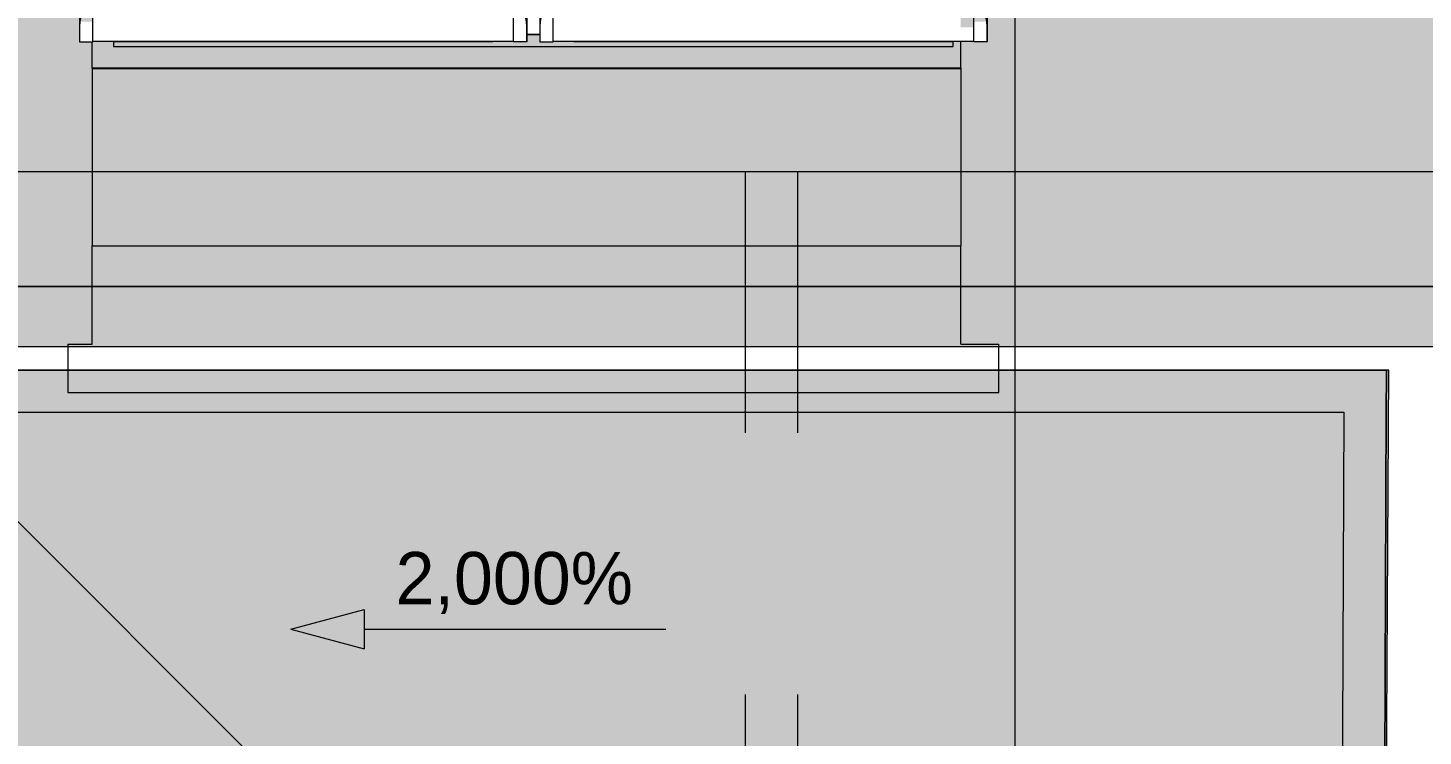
# Model space of a CAD drawing. Header units: metres. Extents: x -4 to 206, y -18 to 45.
# Drawn here: x 49.414 to 52.081, y -5.083 to -3.729 of the extents above; entities that cross this region are included whole.
import ezdxf

# ---------------------------------------------------------------- set-up
doc = ezdxf.new("R2010")
doc.units = ezdxf.units.M
doc.header["$MEASUREMENT"] = 0
for name, pattern in [('Schnittlinie', [0.006, 0.003, -0.0015, 0, -0.0015]), ('UNSICHTBAR', [0.4, 0, -0.4]), ('Untersicht', [0.001, 0.0005, -0.0005]), ('Wipeout_Contour', [1, 0, -1])]:
    doc.linetypes.add(name, pattern=pattern)
for name, color, linetype in [('3._DD PP STG2_4_000 Achsraster', 7, 'Continuous'), ('3._DD PP STG2_4_140 Brüstung', 7, 'Continuous'), ('3._DD PP STG2_4_210 Decke', 7, 'Continuous'), ('3._DD PP STG2_4_220 Bodenaufbau - Außen_ Gefälle', 7, 'Continuous'), ('3._DD PP STG2_4_221 Bodenaufbau - Abdichtung', 7, 'Continuous'), ('3._DD PP STG2_4_325 Dachfenster', 7, 'Continuous'), ('3._DD PP STG2_4_330 Dachaufbau', 7, 'Continuous'), ('3._DD PP STG2_4_641 Wartungssteg', 7, 'Continuous'), ('3._DD PP STG2_4_851 Marker Schnitt', 7, 'Continuous'), ('3._DD PP STG2_4_950 Polierplan Bemaßung', 7, 'Continuous')]:
    doc.layers.add(name, color=color, linetype=linetype)
doc.styles.add('ERSTELLTER_STIL_2', font='')
doc.styles.get('ERSTELLTER_STIL_2').set_extended_font_data('Eurostile')

msp = doc.modelspace()

# ---------------------------------------------------------------- hatches: boundary and pattern name
at = {"layer": '3._DD PP STG2_4_950 Polierplan Bemaßung', "linetype": 'Continuous', "lineweight": 13, "true_color": 0x6c6cff}
msp.add_hatch(color=171, dxfattribs=at).paths.add_polyline_path([(49.9168, -4.8788), (50.0568, -4.9163), (50.0568, -4.8413)])

# ---------------------------------------------------------------- linework, layer by layer
at = {"layer": '3._DD PP STG2_4_000 Achsraster', "color": 5, "linetype": 'Continuous', "lineweight": 0, "ltscale": 1000}
msp.add_line((31.8, -4.0037), (54.3, -4.0037), dxfattribs=at)
at = {"layer": '3._DD PP STG2_4_210 Decke', "color": 7, "linetype": 'Continuous', "lineweight": 13, "ltscale": 1000, "flags": 128}
msp.add_lwpolyline([(45.685, -8.8637), (48.185, -8.8637), (48.185, -9.9837), (51.105, -9.9837), (51.105, -8.2387), (52.0333, -8.2387), (52.05, -4.3437), (48.645, -4.3437), (48.645, -1.4987), (45.765, -1.4987)], dxfattribs=at)
at = {"layer": '3._DD PP STG2_4_325 Dachfenster', "color": 7, "linetype": 'Continuous', "lineweight": 13, "ltscale": 1000, "true_color": 0xf4f4f4, "flags": 128}
for points in [[(49.5369, -3.806), (49.5369, -3.7557)], [(49.5773, -3.7562), (49.5773, -3.7645)], [(51.1827, -3.7645), (51.1827, -3.7562)], [(51.1969, -3.806), (51.1969, -3.7545)], [(49.5773, -3.7645), (51.1827, -3.7645)], [(51.1969, -3.806), (49.5369, -3.806)], [(49.5369, -3.806), (49.5369, -3.8067)], [(49.5369, -3.8067), (51.1969, -3.8067)], [(49.5369, -3.8067), (49.5369, -4.1461)], [(51.1969, -3.806), (51.1969, -3.8067)], [(51.1969, -3.8067), (51.1969, -4.1461)], [(49.5369, -4.1461), (51.1969, -4.1461)]]:
    msp.add_lwpolyline(points, dxfattribs=at)
at = {"layer": '3._DD PP STG2_4_950 Polierplan Bemaßung', "color": 171, "linetype": 'Continuous', "lineweight": 13, "ltscale": 1000, "true_color": 0x6c6cff}
for p, q in [((49.9168, -4.8788), (50.0568, -4.8413)), ((50.0568, -4.8413), (50.0568, -4.9163)), ((49.9168, -4.8788), (50.0568, -4.9163)), ((50.0568, -4.8788), (50.1168, -4.8788)), ((50.1168, -4.8788), (50.6331, -4.8788))]:
    msp.add_line(p, q, dxfattribs=at)

# ---------------------------------------------------------------- texts
at = {"layer": '3._DD PP STG2_4_950 Polierplan Bemaßung', "color": 171, "linetype": 'Continuous', "lineweight": 13, "true_color": 0x6c6cff, "insert": (50.1168, -4.8498), "char_height": 0.1, "attachment_point": 7, "style": 'ERSTELLTER_STIL_2'}
msp.add_mtext('\\A1;{\\pql;\\fEurostile|b0|i0|c0|p0;\\W1.000000;2,000\\fEurostile|b0|i0|c0|p0;\\W1.000000;%}', dxfattribs=at)

# ---------------------------------------------------------------- next in the draw order: wipeouts: each hides what was drawn before it
at = {"color": 254, "linetype": 'Wipeout_Contour', "lineweight": 0, "ltscale": 157.072773}
msp.add_wipeout([(51.9294, -4.4638), (52.2203, -4.2239), (51.9304, -4.2239)], dxfattribs=at).dxf.layer = '3._DD PP STG2_4_140 Brüstung'

# ---------------------------------------------------------------- next in the draw order: wipeouts: each hides what was drawn before it
at = {"color": 254, "linetype": 'Wipeout_Contour', "lineweight": 0, "ltscale": 209.924456}
msp.add_wipeout([(51.9294, -4.4638), (51.9137, -8.1186), (52.2037, -8.1186), (52.2193, -4.4638)], dxfattribs=at).dxf.layer = '3._DD PP STG2_4_140 Brüstung'

# ---------------------------------------------------------------- next in the draw order: wipeouts: each hides what was drawn before it
at = {"color": 254, "linetype": 'Wipeout_Contour', "lineweight": 0, "ltscale": 156.474451}
msp.add_wipeout([(51.9294, -4.4638), (52.2193, -4.4638), (52.2204, -4.2239)], dxfattribs=at).dxf.layer = '3._DD PP STG2_4_140 Brüstung'

# ---------------------------------------------------------------- next in the draw order: linework, layer by layer
at = {"layer": '3._DD PP STG2_4_140 Brüstung', "color": 7, "linetype": 'Continuous', "lineweight": 18, "ltscale": 1000, "flags": 128}
msp.add_lwpolyline([(51.9294, -4.4638), (51.9137, -8.1186)], dxfattribs=at)
at = {"layer": '3._DD PP STG2_4_221 Bodenaufbau - Abdichtung', "color": 171, "linetype": 'Schnittlinie', "lineweight": 13, "ltscale": 1000, "true_color": 0x6c6cff, "flags": 128}
for points in [[(52.0098, -4.3837), (52.0059, -5.2979)], [(52.0073, -5.2965), (52.0112, -4.3837)], [(52.0112, -4.3837), (52.0098, -4.3837)]]:
    msp.add_lwpolyline(points, dxfattribs=at)

# ---------------------------------------------------------------- next in the draw order: wipeouts: each hides what was drawn before it
at = {"color": 254, "linetype": 'Wipeout_Contour', "lineweight": 0, "ltscale": 202.254583}
msp.add_wipeout([(48.8149, -4.4638), (51.9294, -4.4638), (51.9304, -4.2239), (48.8149, -4.2239)], dxfattribs=at).dxf.layer = '3._DD PP STG2_4_140 Brüstung'

# ---------------------------------------------------------------- next in the draw order: linework, layer by layer
at = {"layer": '3._DD PP STG2_4_140 Brüstung', "color": 7, "linetype": 'Continuous', "lineweight": 18, "ltscale": 1000, "flags": 128}
msp.add_lwpolyline([(48.8149, -4.4638), (51.9294, -4.4638)], dxfattribs=at)
at = {"layer": '3._DD PP STG2_4_221 Bodenaufbau - Abdichtung', "color": 171, "linetype": 'Schnittlinie', "lineweight": 13, "ltscale": 1000, "true_color": 0x6c6cff, "flags": 128}
for points in [[(49.105, -4.3837), (52.0098, -4.3837)], [(51.0125, -6.2912), (49.105, -4.3837)], [(49.105, -4.3837), (51.0125, -6.2912)]]:
    msp.add_lwpolyline(points, dxfattribs=at)
at = {"layer": '3._DD PP STG2_4_325 Dachfenster', "color": 7, "linetype": 'Continuous', "lineweight": 13, "ltscale": 1000, "true_color": 0xf4f4f4, "flags": 128}
for points in [[(49.49, -4.3338), (49.5369, -4.3338)], [(49.49, -4.3338), (49.49, -4.4265)], [(51.1969, -4.3338), (51.27, -4.3338)], [(51.27, -4.4265), (51.27, -4.3338)], [(49.49, -4.4265), (51.27, -4.4265)]]:
    msp.add_lwpolyline(points, dxfattribs=at)
at = {"layer": '3._DD PP STG2_4_330 Dachaufbau', "color": 7, "linetype": 'Continuous', "lineweight": 18, "ltscale": 1000, "flags": 128}
msp.add_lwpolyline([(52.2175, -4.3387), (48.775, -4.3387)], dxfattribs=at)

# ---------------------------------------------------------------- next in the draw order: wipeouts: each hides what was drawn before it
at = {"color": 254, "linetype": 'Wipeout_Contour', "lineweight": 0, "ltscale": 153.251417}
msp.add_wipeout([(52.2204, -4.2236), (48.8151, -4.2236), (52.2203, -4.2239)], dxfattribs=at).dxf.layer = '3._DD PP STG2_4_140 Brüstung'

# ---------------------------------------------------------------- next in the draw order: hatches: boundary and pattern name
at = {"layer": '3._DD PP STG2_4_220 Bodenaufbau - Außen_ Gefälle', "linetype": 'Continuous', "lineweight": 0, "true_color": 0x323232}
msp.add_hatch(color=250, dxfattribs=at).paths.add_polyline_path([(33.5244, -1.5387), (33.5354, -10.3187), (34.555, -10.3187), (34.555, -11.3437), (37.295, -11.3437), (37.295, -10.0237), (42.795, -10.0237), (42.795, -9.5237), (45.645, -9.5237), (45.645, -8.8237), (48.225, -8.8237), (48.225, -9.9837), (51.065, -9.9837), (51.065, -8.1987), (51.9934, -8.1987), (52.0151, -4.3837), (48.605, -4.3837), (48.605, -1.5387), (45.805, -1.5387), (45.805, -3.9637), (43.12, -3.9637), (43.12, -5.8237), (41.225, -5.8237), (41.225, -3.9637), (38.7509, -3.9637), (38.7509, -4.3837), (36.325, -4.3837), (36.325, -1.5387)])
at = {"layer": '3._DD PP STG2_4_330 Dachaufbau', "linetype": 'Continuous', "lineweight": 0, "true_color": 0x000000}
h = msp.add_hatch(color=18, dxfattribs=at)
h.paths.add_polyline_path([(52.2175, -4.3387), (52.2306, -1.2835), (45.6209, -1.2835), (45.6209, -1.2987), (48.775, -1.2987), (48.775, -4.3387)])
h.paths.add_polyline_path([(49.5369, -3.7289), (49.5369, -2.1235), (51.1969, -2.1235), (51.1969, -3.7289)], flags=0)

# ---------------------------------------------------------------- next in the draw order: linework, layer by layer
at = {"layer": '3._DD PP STG2_4_000 Achsraster', "color": 5, "linetype": 'Continuous', "lineweight": 0, "ltscale": 1000}
msp.add_line((51.3, 1.9963), (51.3, -16.0037), dxfattribs=at)
at = {"layer": '3._DD PP STG2_4_140 Brüstung', "color": 7, "linetype": 'Continuous', "lineweight": 18, "ltscale": 1000}
msp.add_line((48.8151, -4.2239), (52.2203, -4.2239), dxfattribs=at)
at = {"layer": '3._DD PP STG2_4_140 Brüstung', "color": 7, "linetype": 'Continuous', "lineweight": 18, "ltscale": 1000, "flags": 128}
msp.add_lwpolyline([(52.2206, -4.2236), (48.8151, -4.2236)], dxfattribs=at)
at = {"layer": '3._DD PP STG2_4_220 Bodenaufbau - Außen_ Gefälle', "color": 7, "linetype": 'Continuous', "lineweight": 13, "ltscale": 1000, "flags": 128}
msp.add_lwpolyline([(45.645, -8.8237), (48.225, -8.8237), (48.225, -9.9837), (51.065, -9.9837), (51.065, -8.1987), (51.9934, -8.1987), (52.0151, -4.3837), (48.605, -4.3837), (48.605, -1.5387), (45.805, -1.5387)], dxfattribs=at)
at = {"layer": '3._DD PP STG2_4_325 Dachfenster', "color": 7, "linetype": 'Continuous', "lineweight": 13, "ltscale": 1000, "true_color": 0xf4f4f4, "flags": 128}
for points in [[(49.5369, -4.3338), (49.5369, -4.1461)], [(51.1969, -4.3338), (51.1969, -4.1461)]]:
    msp.add_lwpolyline(points, dxfattribs=at)

# ---------------------------------------------------------------- next in the draw order: wipeouts: each hides what was drawn before it
at = {"color": 254, "linetype": 'Wipeout_Contour', "lineweight": 0, "ltscale": 198.678172}
msp.add_wipeout([(49.5124, -3.7483), (49.5124, -3.7557), (49.538, -3.7557), (49.538, -3.7483)], dxfattribs=at).dxf.layer = '3._DD PP STG2_4_325 Dachfenster'
at = {"color": 254, "linetype": 'Wipeout_Contour', "lineweight": 0, "ltscale": 450.97826}
msp.add_wipeout([(49.5773, -3.7562), (50.3027, -3.7562), (50.2944, -3.756), (50.2936, -3.7555), (50.2934, -3.7545), (49.5866, -3.7545), (49.5864, -3.7555), (49.5856, -3.756), (49.5773, -3.756)], dxfattribs=at).dxf.layer = '3._DD PP STG2_4_325 Dachfenster'
at = {"color": 254, "linetype": 'Wipeout_Contour', "lineweight": 0, "ltscale": 202.060418}
msp.add_wipeout([(50.3676, -3.7418), (50.3676, -3.7425), (50.38, -3.7425), (50.38, -3.7418)], dxfattribs=at).dxf.layer = '3._DD PP STG2_4_325 Dachfenster'
at = {"color": 254, "linetype": 'Wipeout_Contour', "lineweight": 0, "ltscale": 458.874408}
msp.add_wipeout([(50.4573, -3.7562), (51.1827, -3.7562), (51.1744, -3.756), (51.1736, -3.7555), (51.1734, -3.7545), (50.4666, -3.7545), (50.4664, -3.7555), (50.4656, -3.756), (50.4573, -3.756)], dxfattribs=at).dxf.layer = '3._DD PP STG2_4_325 Dachfenster'
at = {"color": 254, "linetype": 'Wipeout_Contour', "lineweight": 0, "ltscale": 205.498218}
msp.add_wipeout([(51.222, -3.7483), (51.222, -3.7557), (51.2476, -3.7557), (51.2476, -3.7483)], dxfattribs=at).dxf.layer = '3._DD PP STG2_4_325 Dachfenster'

# ---------------------------------------------------------------- next in the draw order: wipeouts: each hides what was drawn before it
at = {"color": 254, "linetype": 'Wipeout_Contour', "lineweight": 0, "ltscale": 253.025025}
msp.add_wipeout([(50.38, -3.6367), (50.3676, -3.6367), (50.3676, -3.6621), (50.3676, -3.7418), (50.38, -3.7418)], dxfattribs=at).dxf.layer = '3._DD PP STG2_4_325 Dachfenster'
at = {"color": 254, "linetype": 'Wipeout_Contour', "lineweight": 0, "ltscale": 198.675767}
msp.add_wipeout([(49.5124, -3.7396), (49.5124, -3.7483), (49.538, -3.7483), (49.538, -3.7396)], dxfattribs=at).dxf.layer = '3._DD PP STG2_4_325 Dachfenster'
at = {"color": 254, "linetype": 'Wipeout_Contour', "lineweight": 0, "ltscale": 248.278245}
msp.add_wipeout([(49.5773, -3.756), (49.5856, -3.756), (49.5864, -3.7555), (49.5866, -3.7545), (49.5773, -3.7545)], dxfattribs=at).dxf.layer = '3._DD PP STG2_4_325 Dachfenster'
at = {"color": 254, "linetype": 'Wipeout_Contour', "lineweight": 0, "ltscale": 252.577357}
msp.add_wipeout([(50.2934, -3.7545), (50.2936, -3.7555), (50.2944, -3.756), (50.3027, -3.756), (50.3027, -3.7545)], dxfattribs=at).dxf.layer = '3._DD PP STG2_4_325 Dachfenster'
at = {"color": 254, "linetype": 'Wipeout_Contour', "lineweight": 0, "ltscale": 252.665463}
msp.add_wipeout([(50.4573, -3.756), (50.4656, -3.756), (50.4664, -3.7555), (50.4666, -3.7545), (50.4573, -3.7545)], dxfattribs=at).dxf.layer = '3._DD PP STG2_4_325 Dachfenster'
at = {"color": 254, "linetype": 'Wipeout_Contour', "lineweight": 0, "ltscale": 256.965002}
msp.add_wipeout([(51.1827, -3.7545), (51.1734, -3.7545), (51.1736, -3.7555), (51.1744, -3.756), (51.1827, -3.756)], dxfattribs=at).dxf.layer = '3._DD PP STG2_4_325 Dachfenster'
at = {"color": 254, "linetype": 'Wipeout_Contour', "lineweight": 0, "ltscale": 205.495842}
msp.add_wipeout([(51.222, -3.7396), (51.222, -3.7483), (51.2476, -3.7483), (51.2476, -3.7396)], dxfattribs=at).dxf.layer = '3._DD PP STG2_4_325 Dachfenster'

# ---------------------------------------------------------------- next in the draw order: linework, layer by layer
at = {"layer": '3._DD PP STG2_4_325 Dachfenster', "color": 7, "linetype": 'Continuous', "lineweight": 13, "ltscale": 1000, "flags": 128}
for points in [[(49.5124, -3.7536), (49.5124, -3.7557)], [(51.2476, -3.7536), (51.2476, -3.7557)]]:
    msp.add_lwpolyline(points, dxfattribs=at)

# ---------------------------------------------------------------- next in the draw order: wipeouts: each hides what was drawn before it
at = {"color": 254, "linetype": 'Wipeout_Contour', "lineweight": 0, "ltscale": 198.672908}
msp.add_wipeout([(49.5124, -3.7293), (49.5124, -3.7396), (49.538, -3.7396), (49.538, -3.7293)], dxfattribs=at).dxf.layer = '3._DD PP STG2_4_325 Dachfenster'
at = {"color": 254, "linetype": 'Wipeout_Contour', "lineweight": 0, "ltscale": 205.493053}
msp.add_wipeout([(51.222, -3.7293), (51.222, -3.7396), (51.2476, -3.7396), (51.2476, -3.7293)], dxfattribs=at).dxf.layer = '3._DD PP STG2_4_325 Dachfenster'
at = {"color": 254, "linetype": 'Wipeout_Contour', "lineweight": 0, "ltscale": 201.987955}
msp.add_wipeout([(50.342, -3.7483), (50.342, -3.7557), (50.3676, -3.7557), (50.3676, -3.7483)], dxfattribs=at).dxf.layer = '3._DD PP STG2_4_325 Dachfenster'

# ---------------------------------------------------------------- next in the draw order: wipeouts: each hides what was drawn before it
at = {"color": 254, "linetype": 'Wipeout_Contour', "lineweight": 0, "ltscale": 248.802414}
msp.add_wipeout([(49.5124, -3.7261), (49.5124, -3.7293), (49.538, -3.7293), (49.538, -3.7174), (49.5133, -3.7174)], dxfattribs=at).dxf.layer = '3._DD PP STG2_4_325 Dachfenster'
at = {"color": 254, "linetype": 'Wipeout_Contour', "lineweight": 0, "ltscale": 256.427379}
msp.add_wipeout([(51.222, -3.7174), (51.222, -3.7293), (51.2476, -3.7293), (51.2476, -3.7261), (51.2467, -3.7174)], dxfattribs=at).dxf.layer = '3._DD PP STG2_4_325 Dachfenster'
at = {"color": 254, "linetype": 'Wipeout_Contour', "lineweight": 0, "ltscale": 201.985536}
msp.add_wipeout([(50.342, -3.7396), (50.342, -3.7483), (50.3676, -3.7483), (50.3676, -3.7396)], dxfattribs=at).dxf.layer = '3._DD PP STG2_4_325 Dachfenster'

# ---------------------------------------------------------------- next in the draw order: linework, layer by layer
at = {"layer": '3._DD PP STG2_4_325 Dachfenster', "color": 7, "linetype": 'Continuous', "lineweight": 13, "ltscale": 1000, "flags": 128}
for points in [[(49.5124, -3.6621), (49.5124, -3.7536)], [(51.2476, -3.6621), (51.2476, -3.7536)]]:
    msp.add_lwpolyline(points, dxfattribs=at)

# ---------------------------------------------------------------- next in the draw order: wipeouts: each hides what was drawn before it
at = {"color": 254, "linetype": 'Wipeout_Contour', "lineweight": 0, "ltscale": 201.982699}
msp.add_wipeout([(50.342, -3.7293), (50.342, -3.7396), (50.3676, -3.7396), (50.3676, -3.7293)], dxfattribs=at).dxf.layer = '3._DD PP STG2_4_325 Dachfenster'

# ---------------------------------------------------------------- next in the draw order: wipeouts: each hides what was drawn before it
at = {"color": 254, "linetype": 'Wipeout_Contour', "lineweight": 0, "ltscale": 252.039676}
msp.add_wipeout([(50.342, -3.7293), (50.3676, -3.7293), (50.3676, -3.7261), (50.3667, -3.7174), (50.342, -3.7174)], dxfattribs=at).dxf.layer = '3._DD PP STG2_4_325 Dachfenster'
at = {"color": 254, "linetype": 'Wipeout_Contour', "lineweight": 0, "ltscale": 200.33384}
msp.add_wipeout([(49.538, -3.7545), (50.342, -3.7545), (50.342, -3.747), (49.538, -3.747)], dxfattribs=at).dxf.layer = '3._DD PP STG2_4_325 Dachfenster'

# ---------------------------------------------------------------- next in the draw order: wipeouts: each hides what was drawn before it
at = {"color": 254, "linetype": 'Wipeout_Contour', "lineweight": 0, "ltscale": 200.331417}
msp.add_wipeout([(50.342, -3.7383), (49.538, -3.7383), (49.538, -3.747), (50.342, -3.747)], dxfattribs=at).dxf.layer = '3._DD PP STG2_4_325 Dachfenster'
at = {"color": 254, "linetype": 'Wipeout_Contour', "lineweight": 0, "ltscale": 202.109744}
msp.add_wipeout([(50.38, -3.7425), (50.3924, -3.7425), (50.3924, -3.7418), (50.38, -3.7418)], dxfattribs=at).dxf.layer = '3._DD PP STG2_4_325 Dachfenster'

# ---------------------------------------------------------------- next in the draw order: linework, layer by layer
at = {"layer": '3._DD PP STG2_4_325 Dachfenster', "color": 7, "linetype": 'Continuous', "lineweight": 13, "ltscale": 1000, "flags": 128}
for points in [[(49.5124, -3.7557), (49.538, -3.7557)], [(49.538, -3.7545), (50.342, -3.7545)], [(49.5773, -3.7545), (49.5773, -3.756)], [(50.3027, -3.7562), (49.5773, -3.7562)], [(49.5856, -3.756), (49.5864, -3.7555)], [(49.5864, -3.7555), (49.5866, -3.7545)], [(50.2936, -3.7555), (50.2934, -3.7545)], [(50.2936, -3.7555), (50.2944, -3.756)], [(50.3027, -3.7545), (50.3027, -3.756)], [(50.3676, -3.7557), (50.342, -3.7557)]]:
    msp.add_lwpolyline(points, dxfattribs=at)

# ---------------------------------------------------------------- next in the draw order: wipeouts: each hides what was drawn before it
at = {"color": 254, "linetype": 'Wipeout_Contour', "lineweight": 0, "ltscale": 252.104974}
msp.add_wipeout([(50.3924, -3.6367), (50.38, -3.6367), (50.38, -3.7418), (50.3924, -3.7418), (50.3924, -3.6621)], dxfattribs=at).dxf.layer = '3._DD PP STG2_4_325 Dachfenster'
at = {"color": 254, "linetype": 'Wipeout_Contour', "lineweight": 0, "ltscale": 200.328587}
msp.add_wipeout([(49.538, -3.728), (49.538, -3.7383), (50.342, -3.7383), (50.342, -3.728)], dxfattribs=at).dxf.layer = '3._DD PP STG2_4_325 Dachfenster'

# ---------------------------------------------------------------- next in the draw order: linework, layer by layer
at = {"layer": '3._DD PP STG2_4_325 Dachfenster', "color": 7, "linetype": 'Continuous', "lineweight": 13, "ltscale": 1000, "flags": 128}
for points in [[(49.5221, -3.5289), (49.5266, -3.5449), (49.5295, -3.5643), (49.5308, -3.5868), (49.5304, -3.6122), (49.5283, -3.64), (49.5246, -3.6701), (49.5232, -3.6767), (49.5212, -3.6836), (49.5204, -3.6855), (49.5193, -3.6901), (49.5163, -3.7005), (49.5156, -3.7043), (49.5137, -3.7139), (49.5133, -3.7174), (49.5124, -3.7261), (49.5124, -3.7293), (49.5124, -3.7396), (49.5124, -3.7483), (49.5124, -3.7557)], [(49.538, -3.7557), (49.538, -3.7483), (49.538, -3.7396), (49.538, -3.7293), (49.538, -3.7174), (49.538, -3.7043), (49.538, -3.6901), (49.538, -3.6836), (49.538, -3.6767), (49.538, -3.6701), (49.538, -3.64), (49.538, -3.6122), (49.538, -3.5868), (49.538, -3.5643), (49.538, -3.5449), (49.538, -3.5289)], [(50.342, -3.7557), (50.342, -3.7483), (50.342, -3.7396), (50.342, -3.7293), (50.342, -3.7174), (50.342, -3.7043), (50.342, -3.6901), (50.342, -3.6836), (50.342, -3.6767), (50.342, -3.6701), (50.342, -3.64), (50.342, -3.6122), (50.342, -3.5868), (50.342, -3.5643), (50.342, -3.5449), (50.342, -3.5289)], [(50.3676, -3.7557), (50.3676, -3.7483), (50.3676, -3.7396), (50.3676, -3.7293), (50.3676, -3.7261), (50.3667, -3.7174), (50.3663, -3.7139), (50.3644, -3.7043), (50.3637, -3.7005), (50.3607, -3.6901), (50.3596, -3.6855), (50.3588, -3.6836), (50.3568, -3.6767), (50.3554, -3.6701), (50.3517, -3.64), (50.3496, -3.6122), (50.3492, -3.5868), (50.3505, -3.5643), (50.3534, -3.5449), (50.3579, -3.5289)], [(50.3676, -3.6621), (50.3676, -3.7536)], [(50.3676, -3.7536), (50.3676, -3.7557)]]:
    msp.add_lwpolyline(points, dxfattribs=at)

# ---------------------------------------------------------------- next in the draw order: wipeouts: each hides what was drawn before it
at = {"color": 254, "linetype": 'Wipeout_Contour', "lineweight": 0, "ltscale": 202.188112}
msp.add_wipeout([(50.3924, -3.7483), (50.3924, -3.7557), (50.418, -3.7557), (50.418, -3.7483)], dxfattribs=at).dxf.layer = '3._DD PP STG2_4_325 Dachfenster'

# ---------------------------------------------------------------- next in the draw order: wipeouts: each hides what was drawn before it
at = {"color": 254, "linetype": 'Wipeout_Contour', "lineweight": 0, "ltscale": 202.185749}
msp.add_wipeout([(50.3924, -3.7396), (50.3924, -3.7483), (50.418, -3.7483), (50.418, -3.7396)], dxfattribs=at).dxf.layer = '3._DD PP STG2_4_325 Dachfenster'

# ---------------------------------------------------------------- next in the draw order: linework, layer by layer
at = {"layer": '3._DD PP STG2_4_325 Dachfenster', "color": 7, "linetype": 'Continuous', "lineweight": 13, "ltscale": 1000, "flags": 128}
msp.add_lwpolyline([(50.3924, -3.7536), (50.3924, -3.7557)], dxfattribs=at)

# ---------------------------------------------------------------- next in the draw order: wipeouts: each hides what was drawn before it
at = {"color": 254, "linetype": 'Wipeout_Contour', "lineweight": 0, "ltscale": 202.18294}
msp.add_wipeout([(50.3924, -3.7293), (50.3924, -3.7396), (50.418, -3.7396), (50.418, -3.7293)], dxfattribs=at).dxf.layer = '3._DD PP STG2_4_325 Dachfenster'

# ---------------------------------------------------------------- next in the draw order: wipeouts: each hides what was drawn before it
at = {"color": 254, "linetype": 'Wipeout_Contour', "lineweight": 0, "ltscale": 253.189806}
msp.add_wipeout([(50.3924, -3.7261), (50.3924, -3.7293), (50.418, -3.7293), (50.418, -3.7174), (50.3933, -3.7174)], dxfattribs=at).dxf.layer = '3._DD PP STG2_4_325 Dachfenster'
at = {"color": 254, "linetype": 'Wipeout_Contour', "lineweight": 0, "ltscale": 203.84391}
msp.add_wipeout([(51.222, -3.747), (50.418, -3.747), (50.418, -3.7545), (51.222, -3.7545)], dxfattribs=at).dxf.layer = '3._DD PP STG2_4_325 Dachfenster'

# ---------------------------------------------------------------- next in the draw order: linework, layer by layer
at = {"layer": '3._DD PP STG2_4_325 Dachfenster', "color": 7, "linetype": 'Continuous', "lineweight": 13, "ltscale": 1000, "flags": 128}
for points in [[(50.3924, -3.6621), (50.3924, -3.7536)], [(50.3924, -3.7418), (50.38, -3.7418), (50.3676, -3.7418)], [(50.3924, -3.7425), (50.38, -3.7425), (50.3676, -3.7425)]]:
    msp.add_lwpolyline(points, dxfattribs=at)

# ---------------------------------------------------------------- next in the draw order: wipeouts: each hides what was drawn before it
at = {"color": 254, "linetype": 'Wipeout_Contour', "lineweight": 0, "ltscale": 203.841528}
msp.add_wipeout([(51.222, -3.7383), (50.418, -3.7383), (50.418, -3.747), (51.222, -3.747)], dxfattribs=at).dxf.layer = '3._DD PP STG2_4_325 Dachfenster'

# ---------------------------------------------------------------- next in the draw order: linework, layer by layer
at = {"layer": '3._DD PP STG2_4_325 Dachfenster', "color": 7, "linetype": 'Continuous', "lineweight": 13, "ltscale": 1000, "flags": 128}
for points in [[(50.3924, -3.7557), (50.418, -3.7557)], [(50.418, -3.7545), (51.222, -3.7545)], [(50.4573, -3.7545), (50.4573, -3.756)], [(51.1827, -3.7562), (50.4573, -3.7562)], [(50.4656, -3.756), (50.4664, -3.7555)], [(50.4664, -3.7555), (50.4666, -3.7545)], [(51.1736, -3.7555), (51.1734, -3.7545)], [(51.1736, -3.7555), (51.1744, -3.756)], [(51.1827, -3.7545), (51.1827, -3.756)], [(51.2476, -3.7557), (51.222, -3.7557)]]:
    msp.add_lwpolyline(points, dxfattribs=at)

# ---------------------------------------------------------------- next in the draw order: wipeouts: each hides what was drawn before it
at = {"color": 254, "linetype": 'Wipeout_Contour', "lineweight": 0, "ltscale": 203.838747}
msp.add_wipeout([(50.418, -3.728), (50.418, -3.7383), (51.222, -3.7383), (51.222, -3.728)], dxfattribs=at).dxf.layer = '3._DD PP STG2_4_325 Dachfenster'

# ---------------------------------------------------------------- next in the draw order: hatches: boundary and pattern name
at = {"layer": '3._DD PP STG2_4_641 Wartungssteg', "linetype": 'Continuous', "lineweight": 0, "true_color": 0x0c0c0c}
msp.add_hatch(color=28, dxfattribs=at).paths.add_polyline_path([(34.2935, -9.645), (39.705, -9.645), (39.705, -8.945), (34.8935, -8.945), (34.8935, -5.2748), (39.805, -5.2748), (39.805, -7.8248), (44.3723, -7.8248), (44.3723, -8.3437), (48.4223, -8.3437), (48.4223, -7.7437), (44.9723, -7.7437), (44.9723, -5.4137), (50.8781, -5.4137), (50.8781, -7.9137), (51.4781, -7.9137), (51.4781, -4.8137), (44.3723, -4.8137), (44.3723, -7.3248), (40.405, -7.3248), (40.405, -4.3237), (39.805, -4.3237), (39.805, -4.6748), (34.3935, -4.6748), (34.3935, -1.9387), (33.7935, -1.9387), (33.7935, -5.2748), (34.2935, -5.2748)])

# ---------------------------------------------------------------- next in the draw order: linework, layer by layer
at = {"layer": '3._DD PP STG2_4_325 Dachfenster', "color": 7, "linetype": 'Continuous', "lineweight": 13, "ltscale": 1000, "flags": 128}
for points in [[(50.4021, -3.5289), (50.4066, -3.5449), (50.4095, -3.5643), (50.4108, -3.5868), (50.4104, -3.6122), (50.4083, -3.64), (50.4046, -3.6701), (50.4032, -3.6767), (50.4012, -3.6836), (50.4004, -3.6855), (50.3993, -3.6901), (50.3963, -3.7005), (50.3956, -3.7043), (50.3937, -3.7139), (50.3933, -3.7174), (50.3924, -3.7261), (50.3924, -3.7293), (50.3924, -3.7396), (50.3924, -3.7483), (50.3924, -3.7557)], [(50.418, -3.7557), (50.418, -3.7483), (50.418, -3.7396), (50.418, -3.7293), (50.418, -3.7174), (50.418, -3.7043), (50.418, -3.6901), (50.418, -3.6836), (50.418, -3.6767), (50.418, -3.6701), (50.418, -3.64), (50.418, -3.6122), (50.418, -3.5868), (50.418, -3.5643), (50.418, -3.5449), (50.418, -3.5289)], [(51.222, -3.7557), (51.222, -3.7483), (51.222, -3.7396), (51.222, -3.7293), (51.222, -3.7174), (51.222, -3.7043), (51.222, -3.6901), (51.222, -3.6836), (51.222, -3.6767), (51.222, -3.6701), (51.222, -3.64), (51.222, -3.6122), (51.222, -3.5868), (51.222, -3.5643), (51.222, -3.5449), (51.222, -3.5289)], [(51.2476, -3.7557), (51.2476, -3.7483), (51.2476, -3.7396), (51.2476, -3.7293), (51.2476, -3.7261), (51.2467, -3.7174), (51.2463, -3.7139), (51.2444, -3.7043), (51.2437, -3.7005), (51.2407, -3.6901), (51.2396, -3.6855), (51.2388, -3.6836), (51.2368, -3.6767), (51.2354, -3.6701), (51.2317, -3.64), (51.2296, -3.6122), (51.2292, -3.5868), (51.2305, -3.5643), (51.2334, -3.5449), (51.2379, -3.5289)]]:
    msp.add_lwpolyline(points, dxfattribs=at)
at = {"layer": '3._DD PP STG2_4_641 Wartungssteg', "color": 7, "linetype": 'UNSICHTBAR', "lineweight": 13, "ltscale": 1000, "flags": 128}
msp.add_lwpolyline([(34.2935, -9.645), (39.705, -9.645), (39.705, -8.945), (34.8935, -8.945), (34.8935, -5.2748), (39.805, -5.2748), (39.805, -7.8248), (44.3723, -7.8248), (44.3723, -8.3437), (48.4223, -8.3437), (48.4223, -7.7437), (44.9723, -7.7437), (44.9723, -5.4137), (50.8781, -5.4137), (50.8781, -7.9137), (51.4781, -7.9137), (51.4781, -4.8137), (44.3723, -4.8137), (44.3723, -7.3248), (40.405, -7.3248), (40.405, -4.3237), (39.805, -4.3237), (39.805, -4.6748), (34.3935, -4.6748), (34.3935, -1.9387), (33.7935, -1.9387), (33.7935, -5.2748), (34.2935, -5.2748)], close=True, dxfattribs=at)
at = {"layer": '3._DD PP STG2_4_851 Marker Schnitt', "color": 7, "linetype": 'Untersicht', "lineweight": 13, "ltscale": 1000}
for p, q in [((50.7851, 1.9963), (50.7851, -15.6487)), ((50.8851, 1.9963), (50.8851, -15.7421))]:
    msp.add_line(p, q, dxfattribs=at)

doc.saveas('drawing.dxf')
